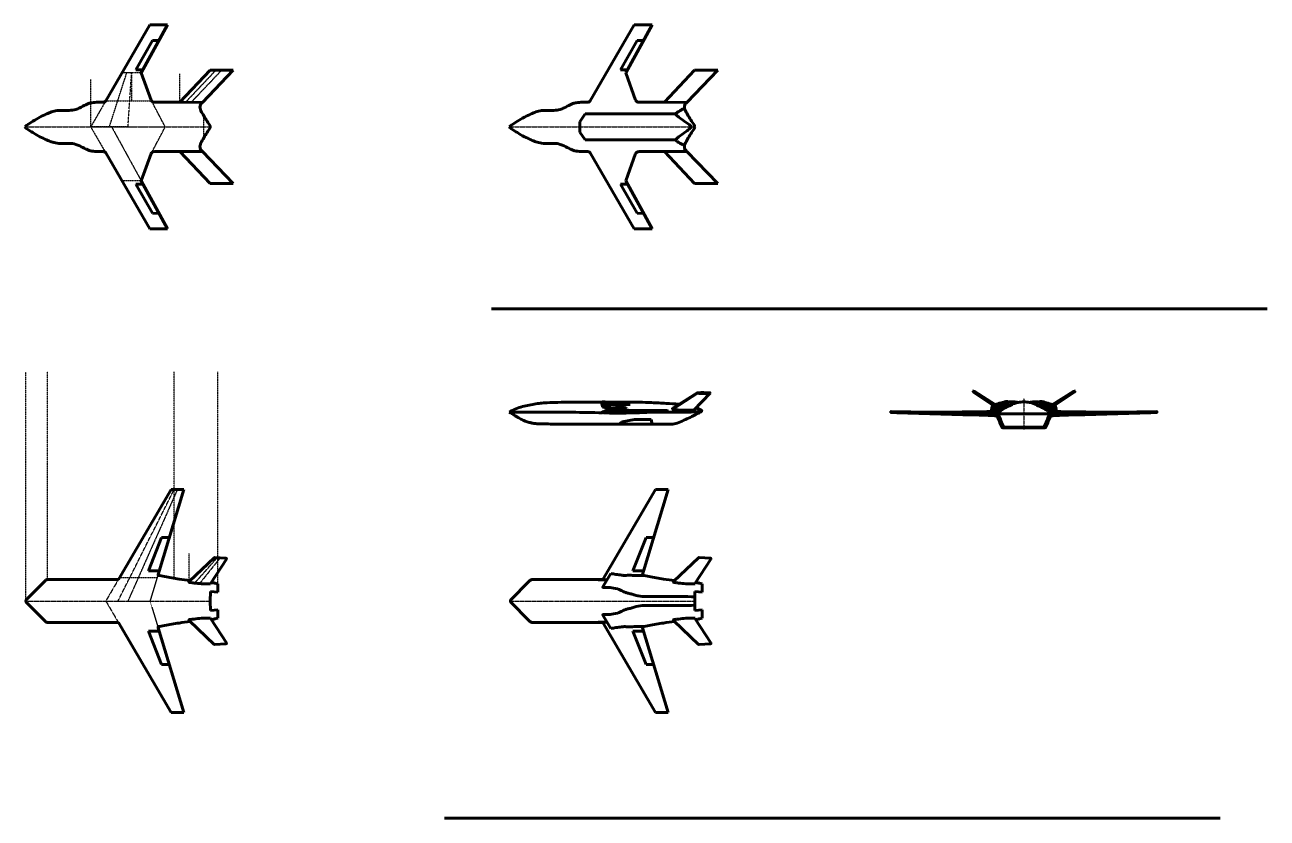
# Model space of a CAD drawing. Header units: millimetres. Extents: x -985956116104 to 1932156, y -552630487266 to 633586.
# Drawn here: x 39645 to 111843, y -174887 to -128751 of the extents above; entities that cross this region are included whole.
import ezdxf

# ---------------------------------------------------------------- set-up
doc = ezdxf.new("R2010")
doc.units = ezdxf.units.MM
doc.linetypes.add('CENTER', pattern=[2, 1.25, -0.25, 0.25, -0.25])
doc.linetypes.add('DASHED', pattern=[0.75, 0.5, -0.25])
for name, color, linetype, lineweight in [('_axes (Оси)', 6, 'CENTER', 30), ('_basic (Основной)', 4, 'Continuous', 60), ('_invisible (Невидимый)', 1, 'DASHED', 30)]:
    doc.layers.add(name, color=color, linetype=linetype, lineweight=lineweight)

msp = doc.modelspace()

# ---------------------------------------------------------------- linework, layer by layer
at = {"layer": '_axes (Оси)', "transparency": 33554687}
for p, q in [((39645.21, -134687.199), (50422.151, -134687.199)), ((67801.023, -134687.199), (78577.964, -134687.199)), ((97704.313, -150485.722), (97704.313, -152289.453)), ((39705.162, -162258.517), (50421.839, -162258.517)), ((67860.975, -162258.517), (78577.652, -162258.517))]:
    msp.add_line(p, q, dxfattribs=at)
at = {"layer": '_basic (Основной)', "transparency": 33554687}
for p, q in [((44346.172, -133175.646), (46904.528, -128750.961)), ((47944.305, -128750.961), (46411.31, -131545.034)), ((46904.528, -128750.961), (47944.305, -128750.961)), ((72501.985, -133175.646), (75060.341, -128750.961)), ((76100.118, -128750.961), (74567.123, -131545.034)), ((75060.341, -128750.961), (76100.118, -128750.961)), ((47071.967, -129661.76), (46097.885, -131359.243)), ((47446.083, -129659.032), (47071.967, -129661.76)), ((75227.779, -129661.76), (74253.698, -131359.243)), ((75601.896, -129659.032), (75227.779, -129661.76)), ((46097.885, -131359.243), (46513.246, -131359.243)), ((48654.614, -133255.333), (50407.573, -131392.307)), ((51753.964, -131392.307), (49964.871, -133259.473)), ((50407.573, -131392.307), (51753.964, -131392.307)), ((74253.698, -131359.243), (74669.059, -131359.243)), ((76810.426, -133255.333), (78563.385, -131392.307)), ((79909.777, -131392.307), (78120.683, -133259.473)), ((78563.385, -131392.307), (79909.777, -131392.307)), ((46411.31, -131545.034), (46986.083, -133131.496)), ((74567.123, -131545.034), (75141.896, -133131.496)), ((47195.268, -133250.723), (48654.614, -133255.333)), ((48654.614, -133255.333), (49964.871, -133259.473)), ((75351.081, -133250.723), (76810.426, -133255.333)), ((76810.426, -133255.333), (78120.683, -133259.473)), ((71907.975, -134382.551), (72210.398, -133936.168)), ((72210.398, -133936.168), (77477.004, -133935.008)), ((43752.162, -134687.199), (43752.162, -134687.199)), ((43752.162, -134687.199), (43752.162, -134687.199)), ((71907.975, -134687.199), (71907.975, -134382.551)), ((71907.975, -134687.199), (71907.975, -134687.199)), ((71907.975, -134687.199), (71907.975, -134991.848)), ((71907.975, -134687.199), (71907.975, -134687.199)), ((71907.975, -134991.848), (72210.398, -135438.231)), ((72210.398, -135438.231), (77477.004, -135439.39)), ((44346.172, -136198.753), (46904.528, -140623.438)), ((46411.31, -137829.365), (46986.083, -136242.902)), ((47195.268, -136123.676), (48654.614, -136119.065)), ((48654.614, -136119.065), (49964.871, -136114.926)), ((48654.614, -136119.065), (50407.573, -137982.092)), ((51753.964, -137982.092), (49964.871, -136114.926)), ((72501.985, -136198.753), (75060.341, -140623.438)), ((74567.123, -137829.365), (75141.896, -136242.902)), ((75351.081, -136123.676), (76810.426, -136119.065)), ((76810.426, -136119.065), (78120.683, -136114.926)), ((76810.426, -136119.065), (78563.385, -137982.092)), ((79909.777, -137982.092), (78120.683, -136114.926)), ((47944.305, -140623.438), (46411.31, -137829.365)), ((76100.118, -140623.438), (74567.123, -137829.365)), ((47071.967, -139712.639), (46097.885, -138015.156)), ((46097.885, -138015.156), (46513.246, -138015.156)), ((50407.573, -137982.092), (51753.964, -137982.092)), ((75227.779, -139712.639), (74253.698, -138015.156)), ((74253.698, -138015.156), (74669.059, -138015.156)), ((78563.385, -137982.092), (79909.777, -137982.092)), ((47446.083, -139715.366), (47071.967, -139712.639)), ((75601.896, -139715.366), (75227.779, -139712.639)), ((46904.528, -140623.438), (47944.305, -140623.438)), ((75060.341, -140623.438), (76100.118, -140623.438)), ((66770.446, -145262.092), (111843.365, -145262.092)), ((78727.532, -150152.138), (77296.763, -151041.825)), ((78529.532, -151161.142), (79468.643, -150170.951)), ((79468.643, -150170.951), (79468.643, -150156.911)), ((94712.756, -150031.654), (94779.365, -150105.008)), ((94712.756, -150031.654), (94848.692, -150079.199)), ((94779.365, -150105.008), (95903.461, -150876.631)), ((94848.692, -150079.199), (96034.472, -150830.515)), ((100559.934, -150079.199), (99374.154, -150830.515)), ((100629.262, -150105.008), (99505.165, -150876.631)), ((100695.87, -150031.654), (100559.934, -150079.199)), ((100695.87, -150031.654), (100629.262, -150105.008)), ((73364.768, -150955.427), (73337.62, -150754.495)), ((78737.701, -150175.446), (77294.558, -151092.532)), ((76255.673, -151208.314), (73192.853, -151284.57)), ((73196.588, -151266.316), (76243.943, -151192.364)), ((73629.756, -151062.908), (73364.768, -150955.427)), ((76612.462, -151230.953), (75678.778, -151292.299)), ((96213.466, -151373.747), (89971.034, -151271.191)), ((97704.313, -151374.231), (96213.466, -151373.747)), ((97704.313, -151374.231), (99195.16, -151373.747)), ((99195.16, -151373.747), (105437.592, -151271.191)), ((74356.791, -151833.132), (74251.526, -151927.251)), ((74251.526, -151927.251), (74251.528, -151973.43)), ((75075.792, -151703.757), (74356.791, -151833.132)), ((76041.648, -151700.065), (75075.792, -151703.757)), ((76030.735, -151975.315), (76074.954, -151903.025)), ((76074.954, -151903.025), (76041.648, -151700.065)), ((97704.313, -152194.109), (96543.103, -152194.109)), ((97704.313, -152194.109), (98865.523, -152194.109)), ((45080.122, -161009.048), (48143.231, -155775.061)), ((48877.063, -155775.061), (47387.476, -160708.035)), ((48143.231, -155775.061), (48877.063, -155775.061)), ((73235.934, -161009.048), (76299.044, -155775.061)), ((77032.876, -155775.061), (75543.289, -160708.035)), ((76299.044, -155775.061), (77032.876, -155775.061)), ((47592.528, -158568.612), (46822.585, -160507.769)), ((48034.821, -158564.262), (47592.528, -158568.612)), ((75748.341, -158568.612), (74978.397, -160507.769)), ((76190.634, -158564.262), (75748.341, -158568.612)), ((49204.742, -161103.149), (50642.757, -159738.439)), ((51355.421, -159831.454), (50445.426, -161223.579)), ((50671.535, -159730.987), (51345.922, -159773.901)), ((77360.555, -161103.149), (78798.57, -159738.439)), ((79511.234, -159831.454), (78601.238, -161223.579)), ((78827.347, -159730.987), (79501.735, -159773.901)), ((46822.585, -160507.769), (47451.014, -160497.623)), ((47387.476, -160708.035), (47389.152, -160768.343)), ((73242.792, -161431.425), (73695.478, -160660.801)), ((74978.397, -160507.769), (75606.826, -160497.623)), ((75543.289, -160708.035), (75544.964, -160768.343)), ((39731.157, -162187.39), (40785.736, -161118.839)), ((40974.641, -161009.048), (45080.122, -161009.048)), ((50430.603, -161707.259), (50421.839, -162258.517)), ((50855.635, -161739.518), (50430.603, -161707.259)), ((50445.426, -161223.579), (50444.309, -161255.959)), ((50855.635, -161261.016), (50855.635, -161739.518)), ((67886.969, -162187.39), (68941.548, -161118.839)), ((69130.453, -161009.048), (73235.934, -161009.048)), ((78586.416, -161707.259), (78577.652, -162258.517)), ((79011.448, -161739.518), (78586.416, -161707.259)), ((78601.238, -161223.579), (78600.122, -161255.959)), ((79011.448, -161261.016), (79011.448, -161739.518)), ((39731.157, -162329.643), (40785.736, -163398.195)), ((50430.603, -162809.775), (50421.839, -162258.517)), ((67886.969, -162329.643), (68941.548, -163398.195)), ((78586.416, -162809.775), (78577.652, -162258.517)), ((50855.635, -162777.516), (50430.603, -162809.775)), ((50855.635, -163256.017), (50855.635, -162777.516)), ((73242.792, -163085.608), (73695.478, -163856.233)), ((79011.448, -162777.516), (78586.416, -162809.775)), ((79011.448, -163256.017), (79011.448, -162777.516)), ((40974.641, -163507.985), (45080.122, -163507.985)), ((45080.122, -163507.985), (48143.231, -168741.973)), ((47387.476, -163808.998), (47389.152, -163748.691)), ((48877.063, -168741.973), (47387.476, -163808.998)), ((49204.742, -163413.885), (50642.757, -164778.594)), ((50445.426, -163293.455), (50444.309, -163261.074)), ((51355.421, -164685.579), (50445.426, -163293.455)), ((69130.453, -163507.985), (73235.934, -163507.985)), ((73235.934, -163507.985), (76299.044, -168741.973)), ((75543.289, -163808.998), (75544.964, -163748.691)), ((77032.876, -168741.973), (75543.289, -163808.998)), ((77360.555, -163413.885), (78798.57, -164778.594)), ((78601.238, -163293.455), (78600.122, -163261.074)), ((79511.234, -164685.579), (78601.238, -163293.455)), ((47592.528, -165948.421), (46822.585, -164009.264)), ((46822.585, -164009.264), (47451.014, -164019.411)), ((75748.341, -165948.421), (74978.397, -164009.264)), ((74978.397, -164009.264), (75606.826, -164019.411)), ((50671.535, -164786.046), (51345.922, -164743.132)), ((78827.347, -164786.046), (79501.735, -164743.132)), ((48034.821, -165952.771), (47592.528, -165948.421)), ((76190.634, -165952.771), (75748.341, -165948.421)), ((48143.231, -168741.973), (48877.063, -168741.973)), ((76299.044, -168741.973), (77032.876, -168741.973)), ((64036.827, -174886.888), (109109.746, -174886.888))]:
    msp.add_line(p, q, dxfattribs=at)
for points in [[(39645.21, -134687.199), (39766.479, -134584.305), (40115.148, -134353.508), (40522.711, -134117.099), (40911.18, -133933.762), (41194.028, -133815.502), (41348.691, -133772.057), (41523.704, -133739.474), (41949.055, -133727.181), (42227.177, -133728.538), (42601.259, -133672.707), (42833.253, -133577.674), (43181.173, -133402.424), (43339.905, -133331.827), (43536.625, -133281.595), (43896.655, -133251.698), (44097.898, -133254.389), (44188.797, -133251.672), (44249.847, -133242.168), (44306.828, -133217.732), (44346.172, -133175.646)], [(46986.083, -133131.496), (47038.387, -133208.295), (47195.268, -133250.723)], [(49964.871, -133259.473), (49909.622, -133315.054), (49847.252, -133400.162), (49824.573, -133476.759), (49830.242, -133604.421), (49953.564, -133890.95), (50339.768, -134509.844), (50409.225, -134630.412), (50422.151, -134687.199)], [(67801.023, -134687.199), (67922.291, -134584.305), (68270.961, -134353.508), (68678.524, -134117.099), (69066.993, -133933.762), (69349.841, -133815.502), (69504.504, -133772.057), (69679.517, -133739.474), (70104.867, -133727.181), (70382.989, -133728.538), (70757.072, -133672.707), (70989.066, -133577.674), (71336.985, -133402.424), (71495.717, -133331.827), (71692.437, -133281.595), (72052.468, -133251.698), (72253.711, -133254.389), (72344.609, -133251.672), (72405.66, -133242.168), (72462.641, -133217.732), (72501.985, -133175.646)], [(75141.896, -133131.496), (75194.2, -133208.295), (75351.081, -133250.723)], [(78120.683, -133259.473), (78065.434, -133315.054), (78003.065, -133400.162), (77980.385, -133476.759), (77986.055, -133604.421), (78109.377, -133890.95), (78495.581, -134509.844), (78565.037, -134630.412), (78577.964, -134687.199)], [(77985.834, -133603.313), (77863.585, -133664.322), (77711.025, -133745.649), (77579.852, -133826.974), (77514.266, -133879.767), (77485.751, -133908.302), (77477.195, -133931.129), (77497.157, -133981.068), (77648.29, -134116.611), (78076.347, -134429.179), (78297.344, -134593.259), (78352.95, -134648.903), (78367.919, -134671.264), (78370.833, -134687.199)], [(39645.21, -134687.199), (39766.479, -134790.094), (40115.148, -135020.891), (40522.711, -135257.3), (40911.18, -135440.636), (41194.028, -135558.896), (41348.691, -135602.342), (41523.704, -135634.924), (41949.055, -135647.218), (42227.177, -135645.86), (42601.259, -135701.692), (42833.253, -135796.725), (43181.173, -135971.975), (43339.905, -136042.571), (43536.625, -136092.804), (43896.655, -136122.7), (44097.898, -136120.01), (44188.797, -136122.727), (44249.847, -136132.23), (44306.828, -136156.667), (44346.172, -136198.753)], [(49964.871, -136114.926), (49909.622, -136059.345), (49847.252, -135974.237), (49824.573, -135897.639), (49830.242, -135769.978), (49953.564, -135483.449), (50339.768, -134864.555), (50409.225, -134743.986), (50422.151, -134687.199)], [(67801.023, -134687.199), (67922.291, -134790.094), (68270.961, -135020.891), (68678.524, -135257.3), (69066.993, -135440.636), (69349.841, -135558.896), (69504.504, -135602.342), (69679.517, -135634.924), (70104.867, -135647.218), (70382.989, -135645.86), (70757.072, -135701.692), (70989.066, -135796.725), (71336.985, -135971.975), (71495.717, -136042.571), (71692.437, -136092.804), (72052.468, -136122.7), (72253.711, -136120.01), (72344.609, -136122.727), (72405.66, -136132.23), (72462.641, -136156.667), (72501.985, -136198.753)], [(77985.834, -135771.086), (77863.585, -135710.076), (77711.025, -135628.749), (77579.852, -135547.424), (77514.266, -135494.632), (77485.751, -135466.097), (77477.195, -135443.269), (77497.157, -135393.331), (77648.29, -135257.788), (78076.347, -134945.22), (78297.344, -134781.14), (78352.95, -134725.496), (78367.919, -134703.134), (78370.833, -134687.199)], [(78120.683, -136114.926), (78065.434, -136059.345), (78003.065, -135974.237), (77980.385, -135897.639), (77986.055, -135769.978), (78109.377, -135483.449), (78495.581, -134864.555), (78565.037, -134743.986), (78577.964, -134687.199)], [(46986.083, -136242.902), (47038.387, -136166.104), (47195.268, -136123.676)], [(75141.896, -136242.902), (75194.2, -136166.104), (75351.081, -136123.676)], [(79468.643, -150156.911), (79462.836, -150150.968), (79453.253, -150146.712), (79435.153, -150145.116), (78762.975, -150146.701), (78748.494, -150147.552), (78728.051, -150151.808), (78720.385, -150162.873), (78722.941, -150168.832), (78734.866, -150174.791), (78768.936, -150179.047), (78841.338, -150181.6), (78973.363, -150181.6), (79366.035, -150180.749), (79440.991, -150178.196), (79446.954, -150178.196), (79458.879, -150175.642), (79468.643, -150170.951)], [(67801.023, -151274.997), (67982.13, -151175.932), (68365.317, -151014.001), (68762.059, -150904.877), (69158.589, -150824.864), (69536.057, -150763.902), (69863.957, -150735.326), (70432.764, -150710.281), (71182.39, -150700.661), (71763.843, -150693.041), (72673.888, -150696.809), (73179.083, -150694.905)], [(73579.39, -150842.047), (73545.128, -150820.883), (73491.291, -150794.988), (73397.925, -150746.783), (73313.117, -150711.796), (73263.322, -150690.803), (73237.647, -150683.027), (73211.194, -150679.917), (73197.188, -150681.472), (73188.084, -150685.671), (73184.669, -150687.621), (73179.083, -150694.905), (73176.38, -150705.166), (73176.868, -150715.888), (73179.794, -150756.827), (73191.518, -150853.963), (73203.718, -150910.612), (73212.977, -150936.815), (73221.408, -150951.633), (73231.34, -150959.702)], [(73563.818, -150858.872), (73455.835, -150806.938), (73328.268, -150749.665), (73264.485, -150718.257), (73232.13, -150709.943), (73209.02, -150709.943), (73197.002, -150735.809), (73198.852, -150770.912), (73213.641, -150869.754), (73226.583, -150921.485), (73239.525, -150943.655), (73268.784, -150960.591)], [(73207.545, -150679.931), (73275.624, -150680.6), (73415.007, -150685.008), (73669.956, -150690.297), (74192.589, -150695.501), (74840.74, -150690.988), (75358.772, -150695.562), (76070.156, -150720.387), (76914.786, -150763.266), (77673.018, -150807.86)], [(73579.39, -150842.047), (73611.787, -150867.646), (73623.089, -150887.975), (73629.913, -150906.244), (73647.241, -151001.865), (73656.283, -151057.581), (73657.79, -151103.51), (73656.283, -151120.074), (73648.748, -151131.368), (73630.666, -151139.65), (73616.351, -151140.403), (73602.789, -151135.885), (73564.362, -151115.556), (73479.978, -151075.651), (73308.191, -150994.336), (73231.34, -150959.702)], [(73563.818, -150858.872), (73591.153, -150880.471), (73600.689, -150897.623), (73606.446, -150913.037), (73621.066, -150993.715), (73628.695, -151040.724), (73629.967, -151079.475), (73628.695, -151093.45), (73622.338, -151102.979), (73607.081, -151109.967), (73595.004, -151110.602), (73583.561, -151106.79), (73551.139, -151089.638), (73479.943, -151055.97), (73334.34, -150988.471), (73268.784, -150960.591)], [(73602.605, -150858.103), (73806.653, -150847.494), (74108.614, -150840.583), (74832.863, -150838.285)], [(95930.23, -151179.961), (95894.783, -151187.093), (95853.869, -151194.759), (95829.578, -151185.815), (95821.906, -151170.483), (95823.184, -151128.321), (95850.033, -151014.611), (95918.745, -150865.634), (95925.995, -150861.888)], [(95925.995, -150861.888), (96665.735, -150658.149), (96695.142, -150651.76), (96739.889, -150651.76), (96761.624, -150660.705), (96771.852, -150684.98), (96766.738, -150757.805), (96692.584, -150950.729), (96669.571, -150978.837), (96650.392, -150989.058)], [(96004.79, -150935.935), (96604.259, -150763.629), (96619.047, -150760.416), (96641.551, -150760.416), (96652.481, -150764.914), (96657.624, -150777.122), (96655.053, -150813.745), (96617.761, -150910.766), (96606.188, -150924.901), (96596.543, -150930.041)], [(96213.466, -151373.747), (96238.253, -151309.248), (96359.283, -151182.805), (96587.588, -151050.864), (96956.179, -150859.825), (97080.286, -150794.136)], [(97704.313, -150671.909), (97372.231, -150711.074), (96966.802, -150832.618), (96712.558, -150914.89)], [(96772.948, -150693.311), (96868.147, -150682.713), (96997.886, -150671.909), (97116.81, -150670.559), (97245.196, -150685.414), (97383.65, -150708.831)], [(97704.313, -150671.909), (98036.395, -150711.074), (98441.824, -150832.618), (98696.068, -150914.89)], [(98635.678, -150693.311), (98540.479, -150682.713), (98410.74, -150671.909), (98291.816, -150670.559), (98163.43, -150685.414), (98024.976, -150708.831)], [(99195.16, -151373.747), (99170.373, -151309.248), (99049.343, -151182.805), (98821.038, -151050.864), (98452.447, -150859.825), (98328.34, -150794.136)], [(99482.631, -150861.888), (98742.891, -150658.149), (98713.484, -150651.76), (98668.737, -150651.76), (98647.002, -150660.705), (98636.774, -150684.98), (98641.888, -150757.805), (98716.042, -150950.729), (98739.055, -150978.837), (98758.234, -150989.058)], [(99403.836, -150935.935), (98804.367, -150763.629), (98789.579, -150760.416), (98767.075, -150760.416), (98756.145, -150764.914), (98751.002, -150777.122), (98753.574, -150813.745), (98790.865, -150910.766), (98802.438, -150924.901), (98812.083, -150930.041)], [(99478.396, -151179.961), (99513.843, -151187.093), (99554.757, -151194.759), (99579.048, -151185.815), (99586.72, -151170.483), (99585.442, -151128.321), (99558.593, -151014.611), (99489.881, -150865.634), (99482.631, -150861.888)], [(67801.023, -151274.997), (68501.78, -151277.717), (69651.767, -151270.579), (73224.621, -151309.993)], [(67801.023, -151274.997), (67928.716, -151348.682), (68145.359, -151486.643), (68300.406, -151580.031), (68521.295, -151705.257), (68784.665, -151821.993), (69009.803, -151885.667), (69226.444, -151930.239), (69455.831, -151949.341)], [(73193.1, -151280.262), (73193.365, -151287.668), (73205.305, -151295.729), (73236.281, -151303.791), (73337.633, -151311.588), (73742.691, -151329.214), (74203.691, -151330.271), (74704.318, -151323.953), (75206.477, -151316.107), (75778.286, -151287.367), (76248.99, -151273.709), (77249.431, -151275.221), (77890.938, -151283.336), (78537.861, -151261.697), (78981.527, -151192.258)], [(73193.1, -151280.262), (73198.267, -151263.602), (73217.53, -151253.913), (73365.625, -151232.494), (73544.898, -151215.942), (73782.629, -151197.443), (74616.977, -151169.234), (74992.205, -151172.359), (75780.815, -151177.06), (76424.96, -151173.935), (76700.127, -151170.81), (76830.993, -151170.569), (76909.418, -151172.58), (76979.45, -151186.7)], [(73624.682, -151140.569), (73686.328, -151133.38), (73819.637, -151116.321), (74001.72, -151094.389), (74177.299, -151075.705), (74332.558, -151061.085), (74404.902, -151055.398), (74471.557, -151063.521), (74508.949, -151079.767)], [(73657.413, -151077.818), (73722.353, -151061.51), (73907.137, -151034.547), (74058.399, -151021.474), (74217.322, -151006.631), (74323.613, -150999.276), (74431.539, -150996.825), (74494.497, -151006.631), (74566.449, -151036.045), (74603.242, -151065.46)], [(76243.943, -151192.364), (76248.677, -151185.054), (76256.653, -151181.206), (76296.79, -151175.434)], [(76243.943, -151192.364), (76245.108, -151197.552), (76252.506, -151205.117), (76261.257, -151208.718)], [(76979.45, -151186.7), (76991.712, -151192.906), (76966.23, -151209.707), (76931.028, -151219.158), (76508.543, -151225.519), (76255.673, -151208.314)], [(77122.908, -151973.413), (77238.153, -151971.882), (77388.137, -151955.823), (77558.211, -151911.662), (77938.678, -151749.548), (78306.945, -151580.932), (78745.045, -151359.913), (78928.509, -151256.87), (78966.005, -151230.105)], [(77296.763, -151041.825), (77289.475, -151062.729), (77294.558, -151092.532)], [(78529.532, -151161.142), (78266.925, -151157.905), (77964.068, -151157.905), (77662.595, -151150.995), (77408.141, -151131.648), (77323.784, -151113.682), (77294.558, -151092.532)], [(78966.005, -151230.105), (78977.02, -151214.087), (78980.704, -151188.848), (78969.655, -151174.126), (78932.822, -151148.887), (78652.371, -151027.425)], [(90006.834, -151294.404), (89995.238, -151293.57), (89980.473, -151288.651), (89972.784, -151279.737), (89970.63, -151264.366), (89971.246, -151243.463), (89976.474, -151237.93), (89986.011, -151236.701), (95921.199, -151237.376)], [(96190.665, -151581.292), (96176.238, -151553.742), (96146.147, -151517.503), (96094.454, -151499.771), (95800.394, -151468.909), (95112.72, -151447.191), (90006.834, -151294.404)], [(95921.199, -151237.376), (95932.216, -151232.059), (95933.706, -151221.143), (95933.706, -151203.28), (95932.713, -151182.938), (95930.23, -151179.961)], [(96230.235, -151326.674), (96181.797, -151280.643), (96137.021, -151247.085), (96093.178, -151241.492), (95921.199, -151237.376)], [(96650.392, -150989.058), (96334.595, -151072.105), (95930.23, -151179.961)], [(96006.92, -151095.891), (95989.094, -151099.478), (95968.519, -151103.333), (95956.303, -151098.835), (95952.445, -151091.125), (95953.088, -151069.922), (95966.59, -151012.738), (96001.144, -150937.818), (96004.79, -150935.935)], [(96596.543, -150930.041), (96437.731, -150971.805), (96006.92, -151095.891)], [(96014.702, -151239.746), (96265.431, -151159.588), (96865.094, -150907.55)], [(96543.103, -152194.109), (96519.585, -152193.948), (96474.327, -152187.05), (96448.249, -152174.019), (96439.811, -152160.987), (96190.665, -151581.292)], [(96213.466, -151373.747), (96215.775, -151412.712), (96225.459, -151437.596), (96516.014, -152115.523)], [(99393.924, -151239.746), (99143.195, -151159.588), (98543.532, -150907.55)], [(98758.234, -150989.058), (99074.031, -151072.105), (99478.396, -151179.961)], [(98812.083, -150930.041), (98970.895, -150971.805), (99401.706, -151095.891)], [(98865.523, -152194.109), (98889.041, -152193.948), (98934.299, -152187.05), (98960.377, -152174.019), (98968.815, -152160.987), (99217.961, -151581.292)], [(99195.16, -151373.747), (99192.851, -151412.712), (99183.167, -151437.596), (98892.612, -152115.523)], [(99178.391, -151326.674), (99226.829, -151280.643), (99271.605, -151247.085), (99315.448, -151241.492), (99487.427, -151237.376)], [(99217.961, -151581.292), (99232.388, -151553.742), (99262.479, -151517.503), (99314.172, -151499.771), (99608.232, -151468.909), (100295.906, -151447.191), (105401.792, -151294.404)], [(99401.706, -151095.891), (99419.532, -151099.478), (99440.107, -151103.333), (99452.323, -151098.835), (99456.181, -151091.125), (99455.538, -151069.922), (99442.036, -151012.738), (99407.482, -150937.818), (99403.836, -150935.935)], [(99487.427, -151237.376), (99476.41, -151232.059), (99474.92, -151221.143), (99474.92, -151203.28), (99475.913, -151182.938), (99478.396, -151179.961)], [(105401.792, -151294.404), (105413.388, -151293.57), (105428.153, -151288.651), (105435.842, -151279.737), (105437.996, -151264.366), (105437.38, -151243.463), (105432.152, -151237.93), (105422.615, -151236.701), (99487.427, -151237.376)], [(69455.831, -151949.341), (69704.917, -151955.817), (70184.929, -151966.43), (71562.071, -151973.03), (73030.545, -151971.089), (73916.228, -151973.212), (75159.505, -151973.377), (76362.536, -151975.536), (77122.908, -151973.413)], [(96516.014, -152115.523), (96534.275, -152136.941), (96561.157, -152146.473), (96660.134, -152152.018), (97704.313, -152149.94)], [(98892.612, -152115.523), (98874.351, -152136.941), (98847.469, -152146.473), (98748.492, -152152.018), (97704.313, -152149.94)], [(50642.757, -159738.439), (50650.336, -159732.285), (50671.535, -159730.987)], [(51345.922, -159773.901), (51359.76, -159778.987), (51365.834, -159795.898), (51355.421, -159831.454)], [(78798.57, -159738.439), (78806.149, -159732.285), (78827.347, -159730.987)], [(79501.735, -159773.901), (79515.573, -159778.987), (79521.647, -159795.898), (79511.234, -159831.454)], [(47389.152, -160768.343), (47764.761, -160832.263), (48604.992, -160978.281), (49250.402, -161068.743)], [(73695.478, -160660.801), (73999.153, -160710.241), (74325.01, -160751.158), (74526.322, -160771.616), (74676.454, -160759.682), (74882.885, -160761.388), (75218.978, -160776.73), (75544.964, -160768.343)], [(75544.964, -160768.343), (75920.574, -160832.263), (76760.805, -160978.281), (77406.214, -161068.743)], [(40785.736, -161118.839), (40811.845, -161093.283), (40869.113, -161046.987), (40945.042, -161010.977), (40974.641, -161009.048)], [(50444.309, -161255.959), (50276.377, -161267.252), (49903.196, -161251.62), (49477.497, -161211.425), (49264.09, -161185.744), (49216.045, -161179.045), (49191.465, -161166.763), (49184.76, -161152.248), (49183.506, -161129.695), (49189.554, -161113.346), (49204.742, -161103.149)], [(50492.473, -161185.746), (50686.159, -161215.316), (50855.635, -161261.016)], [(68941.548, -161118.839), (68967.658, -161093.283), (69024.926, -161046.987), (69100.855, -161010.977), (69130.453, -161009.048)], [(73487.46, -161014.916), (73357.803, -161023.615), (73149.456, -161032.29), (72954.998, -161035.76)], [(73259.113, -161475.225), (73241.448, -161467.032), (73236.069, -161448.221), (73242.792, -161431.425)], [(73259.113, -161475.225), (73468.817, -161468.465), (73856.091, -161503.954), (74300.864, -161640.842), (74521.997, -161750.195), (74695.172, -161798.866), (74938.697, -161866.466), (75401.396, -161977.328), (75859.43, -161993.786), (76736.609, -161991.127), (77786.476, -161996.536), (78581.616, -162009.177)], [(78600.122, -161255.959), (78432.19, -161267.252), (78059.008, -161251.62), (77633.31, -161211.425), (77419.902, -161185.744), (77371.857, -161179.045), (77347.277, -161166.763), (77340.572, -161152.248), (77339.319, -161129.695), (77345.366, -161113.346), (77360.555, -161103.149)], [(78648.286, -161185.746), (78841.971, -161215.316), (79011.448, -161261.016)], [(39705.162, -162258.517), (39705.568, -162234.697), (39731.157, -162187.39)], [(39705.162, -162258.517), (39705.568, -162282.337), (39731.157, -162329.643)], [(67860.975, -162258.517), (67861.381, -162234.697), (67886.969, -162187.39)], [(67860.975, -162258.517), (67861.381, -162282.337), (67886.969, -162329.643)], [(73259.113, -163041.809), (73241.448, -163050.001), (73236.069, -163068.812), (73242.792, -163085.608)], [(73259.113, -163041.809), (73468.817, -163048.569), (73856.091, -163013.08), (74300.864, -162876.191), (74521.997, -162766.838), (74695.172, -162718.167), (74938.697, -162650.568), (75401.396, -162539.705), (75859.43, -162523.247), (76736.609, -162525.906), (77786.476, -162520.498), (78581.616, -162507.856)], [(40785.736, -163398.195), (40811.845, -163423.75), (40869.113, -163470.047), (40945.042, -163506.056), (40974.641, -163507.985)], [(47389.152, -163748.691), (47764.761, -163684.771), (48604.992, -163538.753), (49250.402, -163448.29)], [(50444.309, -163261.074), (50276.377, -163249.781), (49903.196, -163265.414), (49477.497, -163305.608), (49264.09, -163331.29), (49216.045, -163337.989), (49191.465, -163350.271), (49184.76, -163364.785), (49183.506, -163387.338), (49189.554, -163403.687), (49204.742, -163413.885)], [(50492.473, -163331.288), (50686.159, -163301.717), (50855.635, -163256.017)], [(68941.548, -163398.195), (68967.658, -163423.75), (69024.926, -163470.047), (69100.855, -163506.056), (69130.453, -163507.985)], [(73487.46, -163502.117), (73357.803, -163493.419), (73149.456, -163484.743), (72954.998, -163481.274)], [(73695.478, -163856.233), (73999.153, -163806.793), (74325.01, -163765.876), (74526.322, -163745.417), (74676.454, -163757.351), (74882.885, -163755.646), (75218.978, -163740.303), (75544.964, -163748.691)], [(75544.964, -163748.691), (75920.574, -163684.771), (76760.805, -163538.753), (77406.214, -163448.29)], [(78600.122, -163261.074), (78432.19, -163249.781), (78059.008, -163265.414), (77633.31, -163305.608), (77419.902, -163331.29), (77371.857, -163337.989), (77347.277, -163350.271), (77340.572, -163364.785), (77339.319, -163387.338), (77345.366, -163403.687), (77360.555, -163413.885)], [(78648.286, -163331.288), (78841.971, -163301.717), (79011.448, -163256.017)], [(50642.757, -164778.594), (50650.336, -164784.749), (50671.535, -164786.046)], [(51345.922, -164743.132), (51359.76, -164738.046), (51365.834, -164721.136), (51355.421, -164685.579)], [(78798.57, -164778.594), (78806.149, -164784.749), (78827.347, -164786.046)], [(79501.735, -164743.132), (79515.573, -164738.046), (79521.647, -164721.136), (79511.234, -164685.579)]]:
    msp.add_spline(points, degree=3, dxfattribs=at)
at = {"layer": '_invisible (Невидимый)', "transparency": 33554687}
for p, q in [((47424.417, -128750.961), (46904.528, -128750.961)), ((50744.171, -131392.307), (48982.178, -133256.368)), ((49309.742, -133257.403), (51080.768, -131392.307)), ((50407.573, -131392.307), (51753.964, -131392.307)), ((51080.768, -131392.307), (50407.573, -131392.307)), ((50407.573, -131392.307), (50744.171, -131392.307)), ((43472.191, -134687.199), (43472.191, -131920.716)), ((44555.604, -134687.199), (45569.573, -131545.034)), ((46411.31, -131545.034), (45288.993, -131545.034)), ((45850.152, -131545.034), (45288.993, -131545.034)), ((45639.016, -134687.199), (45850.152, -131545.034)), ((45850.152, -131545.034), (45850.152, -133175.646)), ((48654.614, -133255.333), (48654.614, -131601.666)), ((44346.172, -133175.646), (43472.191, -134687.199)), ((44346.172, -133175.646), (47009.347, -133175.646)), ((47805.841, -134687.199), (46986.083, -133131.496)), ((49964.871, -133259.473), (48654.614, -133255.333)), ((49309.742, -133257.403), (48654.614, -133255.333)), ((50021.801, -134017.317), (50021.801, -135357.081)), ((43472.191, -134687.199), (44346.172, -136198.753)), ((43472.191, -134687.199), (44687.331, -134687.199)), ((44079.761, -134687.199), (43472.191, -134687.199)), ((43472.191, -134687.199), (47805.841, -134687.199)), ((45639.016, -134687.199), (43472.191, -134687.199)), ((44687.331, -134687.199), (46411.31, -137829.365)), ((46986.083, -136242.902), (47805.841, -134687.199)), ((46411.31, -137829.365), (45288.993, -137829.365)), ((45063.501, -162258.517), (48326.689, -155775.061)), ((48510.147, -155775.061), (45634.087, -162258.517)), ((48510.147, -155775.061), (48143.231, -155775.061)), ((49191.34, -161223.579), (49191.34, -159499.613)), ((50790.523, -159773.901), (49504.861, -161223.579)), ((50975.656, -159773.901), (49818.383, -161223.579)), ((51345.922, -159773.901), (50605.39, -159773.901)), ((50975.656, -159773.901), (50605.39, -159773.901)), ((45152.573, -160885.249), (47333.964, -160885.249)), ((47387.476, -160708.035), (46919.285, -162258.517)), ((45080.122, -161009.048), (44348.89, -162258.517)), ((50445.426, -161223.579), (49191.34, -161223.579)), ((49818.383, -161223.579), (49191.34, -161223.579)), ((44348.89, -162258.517), (45080.122, -163507.985)), ((44348.89, -162258.517), (46919.285, -162258.517)), ((46919.285, -162258.517), (47387.476, -163808.998))]:
    msp.add_line(p, q, dxfattribs=at)
at = {"layer": '_invisible (Невидимый)', "color": 4, "transparency": 33554687}
for p, q in [((39704.738, -162250.43), (39704.738, -148952.429)), ((40964.682, -161009.24), (40964.682, -148905.428)), ((48317.878, -160930.555), (48317.878, -148937.034)), ((50855.635, -161739.518), (50855.635, -148921.22))]:
    msp.add_line(p, q, dxfattribs=at)

doc.saveas('drawing.dxf')
